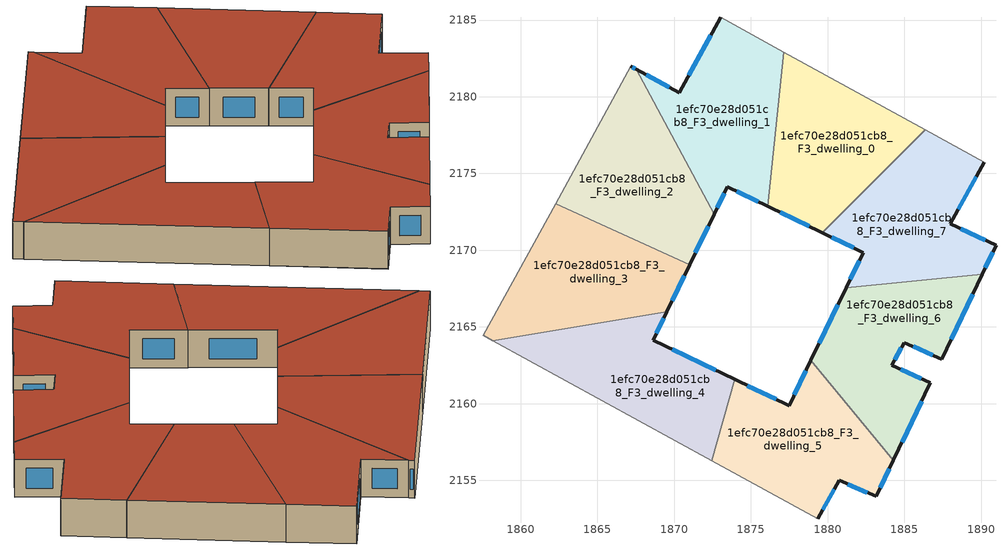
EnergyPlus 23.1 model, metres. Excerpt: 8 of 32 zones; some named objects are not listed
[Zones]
1efc70e28d051cb8_F3_dwelling_0
 floor to 1efc70e28d051cb8_F2_dwelling_0 (EU_floor_Construction): 1886.36,2177.84 1879.64,2171.15 1876.09,2172.86 1877.13,2182.91 z9
 wall outside (EU_wall_Construction): 1876.09,2172.86 1879.64,2171.15 z9:12
 wall adiabatic (EU_wall_Construction): 1886.36,2177.84 1877.13,2182.91 z9:12
 wall to 1efc70e28d051cb8_F3_dwelling_7 (EU_wall_Construction): 1879.64,2171.15 1886.36,2177.84 z9:12
 wall to 1efc70e28d051cb8_F3_dwelling_1 (EU_wall_Construction): 1877.13,2182.91 1876.09,2172.86 z9:12
 window (EU_Window_Construction): 1876.92,2172.46 1878.81,2171.55 z9.7:11.3
 roof outside (EU_roof_Construction): 1886.36,2177.84 1877.13,2182.91 1876.09,2172.86 1879.64,2171.15 z12
1efc70e28d051cb8_F3_dwelling_1
 floor to 1efc70e28d051cb8_F2_dwelling_1 (EU_floor_Construction): 1877.13,2182.91 1876.09,2172.86 1873.47,2174.13 1872.6,2172.34 1867.54,2181.78 1870.33,2180.25 1873.03,2185.17 z9
 wall outside (EU_wall_Construction): 1872.6,2172.34 1873.47,2174.13 1876.09,2172.86 / 1873.03,2185.17 1870.33,2180.25 1867.54,2181.78 z9:12
 wall adiabatic (EU_wall_Construction): 1877.13,2182.91 1873.03,2185.17 z9:12
 wall to 1efc70e28d051cb8_F3_dwelling_2 (EU_wall_Construction): 1867.54,2181.78 1872.6,2172.34 z9:12
 window (EU_Window_Construction): 1874.08,2173.83 1875.47,2173.16 / 1872.81,2172.76 1873.27,2173.71 / 1869.67,2180.61 1868.19,2181.42 / 1872.39,2184.01 1870.96,2181.41 z9.7:11.3
 roof outside (EU_roof_Construction): 1876.09,2172.86 1877.13,2182.91 1873.03,2185.17 1870.33,2180.25 1867.54,2181.78 1872.6,2172.34 1873.47,2174.13 z12
1efc70e28d051cb8_F3_dwelling_2
 floor to 1efc70e28d051cb8_F2_dwelling_2 (EU_floor_Construction): 1867.54,2181.78 1872.6,2172.34 1871,2169.04 1862.27,2173.04 1867.18,2181.98 z9
 wall outside (EU_wall_Construction): 1871,2169.04 1872.6,2172.34 / 1867.54,2181.78 1867.18,2181.98 z9:12
 wall adiabatic (EU_wall_Construction): 1867.18,2181.98 1862.27,2173.04 z9:12
 wall to 1efc70e28d051cb8_F3_dwelling_3 (EU_wall_Construction): 1862.27,2173.04 1871,2169.04 z9:12
 window (EU_Window_Construction): 1871.38,2169.82 1872.23,2171.57 / 1867.45,2181.83 1867.27,2181.93 z9.7:11.3
 roof outside (EU_roof_Construction): 1871,2169.04 1872.6,2172.34 1867.54,2181.78 1867.18,2181.98 1862.27,2173.04 z12
1efc70e28d051cb8_F3_dwelling_3
 floor to 1efc70e28d051cb8_F2_dwelling_3 (EU_floor_Construction): 1871,2169.04 1869.52,2166 1858.19,2164.09 1857.54,2164.45 1862.27,2173.04 z9
 wall outside (EU_wall_Construction): 1869.53,2166 1871,2169.04 z9:12
 wall adiabatic (EU_wall_Construction): 1862.27,2173.04 1857.54,2164.45 1858.19,2164.09 z9:12
 wall to 1efc70e28d051cb8_F3_dwelling_4 (EU_wall_Construction): 1858.19,2164.09 1869.52,2166 z9:12
 window (EU_Window_Construction): 1869.87,2166.71 1870.66,2168.33 z9.7:11.3
 roof outside (EU_roof_Construction): 1869.53,2166 1871,2169.04 1862.27,2173.04 1857.54,2164.45 1858.19,2164.09 z12
1efc70e28d051cb8_F3_dwelling_4
 floor to 1efc70e28d051cb8_F2_dwelling_4 (EU_floor_Construction): 1869.52,2166 1868.62,2164.14 1873.95,2161.58 1872.46,2156.29 1858.19,2164.09 z9
 wall outside (EU_wall_Construction): 1873.95,2161.58 1868.62,2164.14 1869.53,2166 z9:12
 wall adiabatic (EU_wall_Construction): 1858.19,2164.09 1872.46,2156.29 z9:12
 wall to 1efc70e28d051cb8_F3_dwelling_5 (EU_wall_Construction): 1872.46,2156.29 1873.95,2161.58 z9:12
 window (EU_Window_Construction): 1868.84,2164.58 1869.31,2165.56 / 1872.7,2162.18 1869.87,2163.54 z9.7:11.3
 roof outside (EU_roof_Construction): 1872.46,2156.29 1873.95,2161.58 1868.62,2164.14 1869.53,2166 1858.19,2164.09 z12
1efc70e28d051cb8_F3_dwelling_5
 floor to 1efc70e28d051cb8_F2_dwelling_5 (EU_floor_Construction): 1878.92,2162.82 1884.29,2156.31 1883.16,2153.95 1880.75,2155.01 1879.37,2152.51 1872.46,2156.29 1873.95,2161.58 1877.48,2159.87 z9
 wall outside (EU_wall_Construction): 1879.37,2152.51 1880.75,2155.01 1883.16,2153.95 1884.29,2156.31 / 1878.92,2162.82 1877.48,2159.87 1873.95,2161.58 z9:12
 wall adiabatic (EU_wall_Construction): 1872.46,2156.29 1879.37,2152.51 z9:12
 wall to 1efc70e28d051cb8_F3_dwelling_6 (EU_wall_Construction): 1884.29,2156.31 1878.92,2162.82 z9:12
 window (EU_Window_Construction): 1879.69,2153.1 1880.42,2154.42 / 1876.65,2160.27 1874.78,2161.17 / 1878.58,2162.13 1877.82,2160.56 / 1883.43,2154.5 1884.02,2155.75 / 1881.31,2154.76 1882.59,2154.2 z9.7:11.3
 roof outside (EU_roof_Construction): 1883.16,2153.95 1884.29,2156.31 1878.92,2162.82 1877.48,2159.87 1873.95,2161.58 1872.46,2156.29 1879.37,2152.51 1880.75,2155.01 z12
1efc70e28d051cb8_F3_dwelling_6
 floor to 1efc70e28d051cb8_F2_dwelling_6 (EU_floor_Construction): 1890.07,2168.42 1887.44,2162.91 1885,2163.98 1884.19,2162.5 1886.7,2161.36 1884.29,2156.31 1878.92,2162.82 1881.21,2167.55 z9
 wall outside (EU_wall_Construction): 1884.29,2156.31 1886.7,2161.36 1884.19,2162.5 1885,2163.98 1887.44,2162.91 1890.07,2168.42 / 1881.22,2167.55 1878.92,2162.82 z9:12
 wall to 1efc70e28d051cb8_F3_dwelling_7 (EU_wall_Construction): 1890.07,2168.42 1881.21,2167.55 z9:12
 window (EU_Window_Construction): 1884.38,2162.84 1884.81,2163.63 / 1886.11,2161.62 1884.78,2162.23 / 1884.85,2157.49 1886.13,2160.17 / 1880.68,2166.44 1879.46,2163.93 / 1888.06,2164.2 1889.45,2167.12 / 1885.57,2163.73 1886.87,2163.16 z9.7:11.3
 roof outside (EU_roof_Construction): 1884.29,2156.31 1886.7,2161.36 1884.19,2162.5 1885,2163.98 1887.44,2162.91 1890.07,2168.42 1881.22,2167.55 1878.92,2162.82 z12
1efc70e28d051cb8_F3_dwelling_7
 floor to 1efc70e28d051cb8_F2_dwelling_7 (EU_floor_Construction): 1890.2,2175.74 1887.99,2171.71 1890.97,2170.31 1890.07,2168.42 1881.21,2167.55 1882.33,2169.85 1879.64,2171.15 1886.36,2177.84 z9
 wall outside (EU_wall_Construction): 1879.64,2171.15 1882.33,2169.85 1881.22,2167.55 / 1890.07,2168.42 1890.97,2170.31 1887.99,2171.71 1890.21,2175.74 z9:12
 wall adiabatic (EU_wall_Construction): 1890.21,2175.74 1886.36,2177.84 z9:12
 window (EU_Window_Construction): 1882.07,2169.31 1881.48,2168.09 / 1880.27,2170.84 1881.7,2170.15 / 1888.51,2172.65 1889.68,2174.79 / 1890.27,2170.64 1888.69,2171.38 / 1890.28,2168.86 1890.76,2169.87 z9.7:11.3
 roof outside (EU_roof_Construction): 1890.07,2168.42 1890.97,2170.31 1887.99,2171.71 1890.21,2175.74 1886.36,2177.84 1879.64,2171.15 1882.33,2169.85 1881.22,2167.55 z12
[Building]
EU S2 Campaign: North Axis=0; Terrain=City; Solar Distribution=FullExterior
[Site:Location]
Budapest.Ferenc.Liszt.Intl.AP: Latitude=47.437; Longitude=19.256; Time Zone=1; Elevation=185
[SizingPeriod:WeatherFileDays]
AnnualSizingPeriod: Begin Month=1; Begin Day of Month=1; End Month=12; End Day of Month=31; Day of Week for Start Day=Monday; Use Weather File Daylight Saving Period=No; Use Weather File Rain and Snow Indicators=No
[MATERIAL]
EU_InternalMass_Material: Roughness=MediumRough; Thickness=0.1; Conductivity=1; Density=1800; Specific Heat=900; Thermal Absorptance=0.9; Solar Absorptance=0.7; Visible Absorptance=0.7
[MATERIAL:NOMASS] Roughness=MediumRough; Thermal Absorptance=0.9; Solar Absorptance=0.7; Visible Absorptance=0.7
Name | Thermal Resistance
EU_wall_NoMass | 0.832559
EU_roof_NoMass | 1.39638
EU_floor_NoMass | 0.872794
[WINDOWMATERIAL:SIMPLEGLAZINGSYSTEM]
EU_Window_SimpleGlazing: UFactor=2.79869; Solar Heat Gain Coefficient=0.75; Visible Transmittance=0.75
[CONSTRUCTION]
EU_wall_Construction: EU_wall_NoMass
EU_roof_Construction: EU_roof_NoMass
EU_floor_Construction: EU_floor_NoMass
EU_Window_Construction: EU_Window_SimpleGlazing
EU_InternalMass_Construction: EU_InternalMass_Material
[ZONE] Type=1; Multiplier=1; Ceiling Height=autocalculate; Floor Area=autocalculate; Part of Total Floor Area=Yes
Name | Volume
1efc70e28d051cb8_F3_dwelling_0; 1efc70e28d051cb8_F3_dwelling_3 | 200.134
1efc70e28d051cb8_F3_dwelling_1 | 200.138
1efc70e28d051cb8_F3_dwelling_2 | 200.139
1efc70e28d051cb8_F3_dwelling_4 | 200.136
1efc70e28d051cb8_F3_dwelling_5 | 200.125
1efc70e28d051cb8_F3_dwelling_6 | 200.141
1efc70e28d051cb8_F3_dwelling_7 | 200.121
[INTERNALMASS] Construction=EU_InternalMass_Construction
Name | Zone or ZoneList | Surface Area
1efc70e28d051cb8_F3_dwelling_0_EU_InternalMass | 1efc70e28d051cb8_F3_dwelling_0 | 66.7114
1efc70e28d051cb8_F3_dwelling_1_EU_InternalMass | 1efc70e28d051cb8_F3_dwelling_1 | 66.7127
1efc70e28d051cb8_F3_dwelling_2_EU_InternalMass | 1efc70e28d051cb8_F3_dwelling_2 | 66.7131
1efc70e28d051cb8_F3_dwelling_3_EU_InternalMass | 1efc70e28d051cb8_F3_dwelling_3 | 66.7112
1efc70e28d051cb8_F3_dwelling_4_EU_InternalMass | 1efc70e28d051cb8_F3_dwelling_4 | 66.7118
1efc70e28d051cb8_F3_dwelling_5_EU_InternalMass | 1efc70e28d051cb8_F3_dwelling_5 | 66.7082
1efc70e28d051cb8_F3_dwelling_6_EU_InternalMass | 1efc70e28d051cb8_F3_dwelling_6 | 66.7134
1efc70e28d051cb8_F3_dwelling_7_EU_InternalMass | 1efc70e28d051cb8_F3_dwelling_7 | 66.7073
[OTHEREQUIPMENT] Fuel Type=Electricity; Design Level Calculation Method=Watts/Area; Power per Zone Floor Area=1; Fraction Latent=0; Fraction Radiant=0; Fraction Lost=0; Carbon Dioxide Generation Rate=0; EndUse Subcategory=EU_Step8_InternalGains
Name | Zone or ZoneList or Space or SpaceList | Schedule
EU_Step8_InternalGain_1efc70e28d051cb8_F3_dwelling_0_f000 | 1efc70e28d051cb8_F3_dwelling_0 | EU_Step8_GainSchedule_1efc70e28d051cb8_F3_dwelling_0_f000
EU_Step8_InternalGain_1efc70e28d051cb8_F3_dwelling_1_f000 | 1efc70e28d051cb8_F3_dwelling_1 | EU_Step8_GainSchedule_1efc70e28d051cb8_F3_dwelling_1_f000
EU_Step8_InternalGain_1efc70e28d051cb8_F3_dwelling_2_f000 | 1efc70e28d051cb8_F3_dwelling_2 | EU_Step8_GainSchedule_1efc70e28d051cb8_F3_dwelling_2_f000
EU_Step8_InternalGain_1efc70e28d051cb8_F3_dwelling_3_f000 | 1efc70e28d051cb8_F3_dwelling_3 | EU_Step8_GainSchedule_1efc70e28d051cb8_F3_dwelling_3_f000
EU_Step8_InternalGain_1efc70e28d051cb8_F3_dwelling_4_f000 | 1efc70e28d051cb8_F3_dwelling_4 | EU_Step8_GainSchedule_1efc70e28d051cb8_F3_dwelling_4_f000
EU_Step8_InternalGain_1efc70e28d051cb8_F3_dwelling_5_f000 | 1efc70e28d051cb8_F3_dwelling_5 | EU_Step8_GainSchedule_1efc70e28d051cb8_F3_dwelling_5_f000
EU_Step8_InternalGain_1efc70e28d051cb8_F3_dwelling_6_f000 | 1efc70e28d051cb8_F3_dwelling_6 | EU_Step8_GainSchedule_1efc70e28d051cb8_F3_dwelling_6_f000
EU_Step8_InternalGain_1efc70e28d051cb8_F3_dwelling_7_f000 | 1efc70e28d051cb8_F3_dwelling_7 | EU_Step8_GainSchedule_1efc70e28d051cb8_F3_dwelling_7_f000
[ZONEVENTILATION:DESIGNFLOWRATE] Schedule=EU_AlwaysOn; Design Flow Rate Calculation Method=AirChanges/Hour; Air Changes per Hour=0.475469; Ventilation Type=Natural; Fan Pressure Rise=0; Fan Total Efficiency=1; Constant Term Coefficient=1; Temperature Term Coefficient=0; Velocity Term Coefficient=0; Velocity Squared Term Coefficient=0; Minimum Indoor Temperature=-100; Maximum Indoor Temperature=100; Delta Temperature=-100; Minimum Outdoor Temperature=-100; Maximum Outdoor Temperature=100; Maximum Wind Speed=40
Name | Zone or ZoneList or Space or SpaceList
EU_ConstantAir_1efc70e28d051cb8_F3_dwelling_0 | 1efc70e28d051cb8_F3_dwelling_0
EU_ConstantAir_1efc70e28d051cb8_F3_dwelling_1 | 1efc70e28d051cb8_F3_dwelling_1
EU_ConstantAir_1efc70e28d051cb8_F3_dwelling_2 | 1efc70e28d051cb8_F3_dwelling_2
EU_ConstantAir_1efc70e28d051cb8_F3_dwelling_3 | 1efc70e28d051cb8_F3_dwelling_3
EU_ConstantAir_1efc70e28d051cb8_F3_dwelling_4 | 1efc70e28d051cb8_F3_dwelling_4
EU_ConstantAir_1efc70e28d051cb8_F3_dwelling_5 | 1efc70e28d051cb8_F3_dwelling_5
EU_ConstantAir_1efc70e28d051cb8_F3_dwelling_6 | 1efc70e28d051cb8_F3_dwelling_6
EU_ConstantAir_1efc70e28d051cb8_F3_dwelling_7 | 1efc70e28d051cb8_F3_dwelling_7
[HVACTEMPLATE:ZONE:IDEALLOADSAIRSYSTEM] System Availability Schedule=EU_AlwaysOn; Maximum Heating Supply Air Temperature=50; Minimum Cooling Supply Air Temperature=13; Maximum Heating Supply Air Humidity Ratio=0.0156; Minimum Cooling Supply Air Humidity Ratio=0.0077; Heating Limit=NoLimit; Cooling Limit=NoLimit; Heating Availability Schedule=EU_AlwaysOn; Cooling Availability Schedule=EU_CoolingOff; Dehumidification Control Type=ConstantSensibleHeatRatio; Cooling Sensible Heat Ratio=0.7; Dehumidification Setpoint=60; Humidification Control Type=None; Humidification Setpoint=30; Outdoor Air Method=None; Outdoor Air Flow Rate per Person=0.00944; Outdoor Air Flow Rate per Zone Floor Area=0; Outdoor Air Flow Rate per Zone=0; Demand Controlled Ventilation Type=None; Outdoor Air Economizer Type=NoEconomizer; Heat Recovery Type=None; Sensible Heat Recovery Effectiveness=0.7; Latent Heat Recovery Effectiveness=0.65
Name | Template Thermostat
1efc70e28d051cb8_F3_dwelling_0 | EU_HeatOnly_1efc70e28d051cb8_F3_dwelling_0
1efc70e28d051cb8_F3_dwelling_1 | EU_HeatOnly_1efc70e28d051cb8_F3_dwelling_1
1efc70e28d051cb8_F3_dwelling_2 | EU_HeatOnly_1efc70e28d051cb8_F3_dwelling_2
1efc70e28d051cb8_F3_dwelling_3 | EU_HeatOnly_1efc70e28d051cb8_F3_dwelling_3
1efc70e28d051cb8_F3_dwelling_4 | EU_HeatOnly_1efc70e28d051cb8_F3_dwelling_4
1efc70e28d051cb8_F3_dwelling_5 | EU_HeatOnly_1efc70e28d051cb8_F3_dwelling_5
1efc70e28d051cb8_F3_dwelling_6 | EU_HeatOnly_1efc70e28d051cb8_F3_dwelling_6
1efc70e28d051cb8_F3_dwelling_7 | EU_HeatOnly_1efc70e28d051cb8_F3_dwelling_7
[SIZING:ZONE] Zone Cooling Design Supply Air Temperature Input Method=SupplyAirTemperature; Zone Cooling Design Supply Air Temperature=13; Zone Heating Design Supply Air Temperature Input Method=SupplyAirTemperature; Zone Heating Design Supply Air Temperature=50; Zone Cooling Design Supply Air Humidity Ratio=0.008; Zone Heating Design Supply Air Humidity Ratio=0.008; Cooling Design Air Flow Method=DesignDay; Cooling Design Air Flow Rate=0; Cooling Minimum Air Flow per Zone Floor Area=0.000762; Cooling Minimum Air Flow=0; Cooling Minimum Air Flow Fraction=0.2; Heating Design Air Flow Method=DesignDay; Heating Design Air Flow Rate=0; Heating Maximum Air Flow per Zone Floor Area=0.002032; Heating Maximum Air Flow=0.141576; Heating Maximum Air Flow Fraction=0.3; Account for Dedicated Outdoor Air System=No; Dedicated Outdoor Air System Control Strategy=NeutralSupplyAir; Dedicated Outdoor Air Low Setpoint Temperature for Design=autosize; Dedicated Outdoor Air High Setpoint Temperature for Design=autosize; Zone Load Sizing Method=Sensible Load Only No Latent Load; Zone Latent Cooling Design Supply Air Humidity Ratio Input Method=HumidityRatioDifference; Zone Cooling Design Supply Air Humidity Ratio Difference=0.005; Zone Latent Heating Design Supply Air Humidity Ratio Input Method=HumidityRatioDifference; Zone Humidification Design Supply Air Humidity Ratio Difference=0.005
1efc70e28d051cb8_F3_dwelling_0; 1efc70e28d051cb8_F3_dwelling_1; 1efc70e28d051cb8_F3_dwelling_2; 1efc70e28d051cb8_F3_dwelling_3; 1efc70e28d051cb8_F3_dwelling_4; 1efc70e28d051cb8_F3_dwelling_5; 1efc70e28d051cb8_F3_dwelling_6; 1efc70e28d051cb8_F3_dwelling_7
[SCHEDULE:CONSTANT]
Name | Hourly Value
EU_AlwaysOn | 1
EU_CoolingOff | 0
[SCHEDULE:FILE] Column Number=1; Rows to Skip at Top=0; Number of Hours of Data=8760; Column Separator=Comma; Interpolate to Timestep=No; Minutes per Item=60; Adjust Schedule for Daylight Savings=Yes
Name | File
EU_Step8_GainSchedule_1efc70e28d051cb8_F3_dwelling_0_f000 | ../../schedules/1efc70e28d051cb8/1efc70e28d051cb8_F3_dwelling_0_f000_gain.csv
EU_Step8_GainSchedule_1efc70e28d051cb8_F3_dwelling_1_f000 | ../../schedules/1efc70e28d051cb8/1efc70e28d051cb8_F3_dwelling_1_f000_gain.csv
EU_Step8_GainSchedule_1efc70e28d051cb8_F3_dwelling_2_f000 | ../../schedules/1efc70e28d051cb8/1efc70e28d051cb8_F3_dwelling_2_f000_gain.csv
EU_Step8_GainSchedule_1efc70e28d051cb8_F3_dwelling_3_f000 | ../../schedules/1efc70e28d051cb8/1efc70e28d051cb8_F3_dwelling_3_f000_gain.csv
EU_Step8_GainSchedule_1efc70e28d051cb8_F3_dwelling_4_f000 | ../../schedules/1efc70e28d051cb8/1efc70e28d051cb8_F3_dwelling_4_f000_gain.csv
EU_Step8_GainSchedule_1efc70e28d051cb8_F3_dwelling_5_f000 | ../../schedules/1efc70e28d051cb8/1efc70e28d051cb8_F3_dwelling_5_f000_gain.csv
EU_Step8_GainSchedule_1efc70e28d051cb8_F3_dwelling_6_f000 | ../../schedules/1efc70e28d051cb8/1efc70e28d051cb8_F3_dwelling_6_f000_gain.csv
EU_Step8_GainSchedule_1efc70e28d051cb8_F3_dwelling_7_f000 | ../../schedules/1efc70e28d051cb8/1efc70e28d051cb8_F3_dwelling_7_f000_gain.csv
